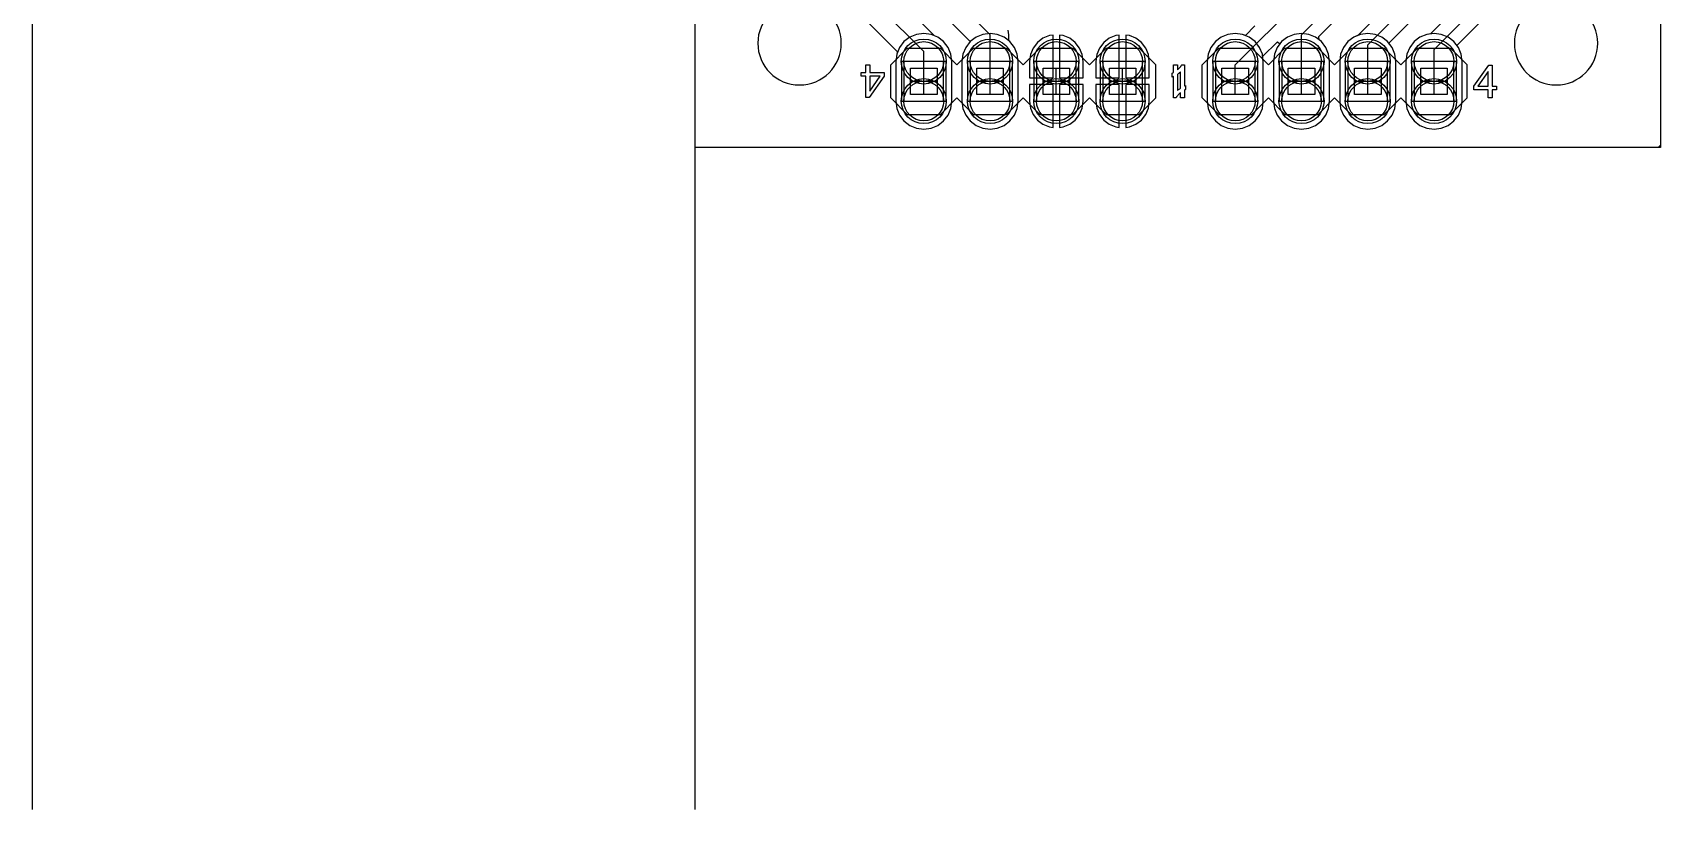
# Model space of a CAD drawing. Extents: x -25.4 to 37.3, y -25.4 to 54.6.
# Drawn here: x -25.4 to 37, y -25.4 to 4.4 of the extents above; entities that cross this region are included whole.
import ezdxf

# ---------------------------------------------------------------- set-up
doc = ezdxf.new("R2010")
doc.units = 0
doc.layers.get('0').update_dxf_attribs({"linetype": 'CONTINUOUS'})
for name, color, linetype in [('gbl', 5, 'CONTINUOUS'), ('gbo', 1, 'CONTINUOUS'), ('gbs', 6, 'CONTINUOUS'), ('gd1', 1, 'CONTINUOUS'), ('gg1', 1, 'CONTINUOUS'), ('gm1', 6, 'CONTINUOUS'), ('gm29', 6, 'CONTINUOUS'), ('gtl', 1, 'CONTINUOUS'), ('gto', 2, 'CONTINUOUS'), ('gts', 1, 'CONTINUOUS')]:
    doc.layers.add(name, color=color, linetype=linetype)

# ---------------------------------------------------------------- blocks, each defined once
blk = doc.blocks.new('D28')
blk.add_lwpolyline([(0.75946, 0.75946), (-0.75946, 0.75946), (-0.75946, -0.75946), (0.75946, -0.75946)], close=True)
for centre in [(0, 0.75946), (0, -0.75946)]:
    blk.add_circle(centre, 0.762)
blk = doc.blocks.new('D61')
blk.add_lwpolyline([(0.86106, 0.75946), (-0.86106, 0.75946), (-0.86106, -0.75946), (0.86106, -0.75946)], close=True)
for centre in [(0, 0.75946), (0, -0.75946)]:
    blk.add_circle(centre, 0.8636)

msp = doc.modelspace()

# ---------------------------------------------------------------- linework, layer by layer
at = {"layer": 'gbl', "color": 5}
for points in [[(-25.400051, -25.400051), (-25.400051, 54.610109)], [(37.000074, 0.0898), (36.910274, 0), (0, 0), (0, 46.000092), (18.500037, 46.000092), (37.000074, 46.000092), (37.000074, 0.0898)], [(6.883414, 8.737617), (11.303023, 4.318009)], [(2.819406, 8.356617), (4.191008, 6.985014), (5.461011, 6.985014), (8.763018, 3.683007)], [(5.16391, 6.267713), (7.761016, 3.670607), (7.723715, 3.580507), (7.687015, 3.302007), (7.687015, 1.778004), (7.723715, 1.499503), (7.831216, 1.240002), (8.002116, 1.017202), (8.225016, 0.846102), (8.484517, 0.738701), (8.763018, 0.702001), (9.041518, 0.738701), (9.301019, 0.846102), (9.523919, 1.017202), (9.694819, 1.240002), (9.80232, 1.499503), (9.83902, 1.778004), (9.83902, 3.302007), (9.80232, 3.580507), (9.694819, 3.840008), (9.523919, 4.062808), (9.301019, 4.233908), (9.174018, 4.286409), (5.968212, 7.492215)], [(6.669013, 7.937516), (10.542221, 4.064308), (10.542121, 4.062808), (10.371221, 3.840008), (10.263721, 3.580507), (10.22702, 3.302007), (10.22702, 1.778004), (10.263721, 1.499503), (10.371221, 1.240002), (10.542121, 1.017202), (10.765022, 0.846102), (11.024522, 0.738701), (11.303023, 0.702001), (11.581523, 0.738701), (11.841024, 0.846102), (12.063924, 1.017202), (12.234824, 1.240002), (12.342325, 1.499503), (12.379025, 1.778004), (12.379025, 3.302007), (12.342325, 3.580507), (12.234824, 3.840008), (12.063924, 4.062808), (12.020324, 4.096208), (12.020324, 4.318009), (11.995924, 4.503709)], [(20.701041, 4.378009), (20.422541, 4.341309), (20.16304, 4.233908), (19.94014, 4.062808), (19.76914, 3.840008), (19.661739, 3.580507), (19.625039, 3.302007), (19.625039, 1.778004), (19.661739, 1.499503), (19.76914, 1.240002), (19.94014, 1.017202), (20.16304, 0.846102), (20.422541, 0.738701), (20.701041, 0.702001), (20.979542, 0.738701), (21.239042, 0.846102), (21.461843, 1.017202), (21.632943, 1.240002), (21.740343, 1.499503), (21.777044, 1.778004), (21.777044, 3.302007), (21.740343, 3.580507), (21.632943, 3.840008), (21.461843, 4.062808), (21.239042, 4.233908), (20.979542, 4.341309), (20.701041, 4.378009)], [(23.241046, 4.378009), (22.962546, 4.341309), (22.703045, 4.233908), (22.480245, 4.062808), (22.309245, 3.840008), (22.201744, 3.580507), (22.165044, 3.302007), (22.165044, 1.778004), (22.201744, 1.499503), (22.309245, 1.240002), (22.480245, 1.017202), (22.703045, 0.846102), (22.962546, 0.738701), (23.241046, 0.702001), (23.519547, 0.738701), (23.779048, 0.846102), (24.001948, 1.017202), (24.172848, 1.240002), (24.280349, 1.499503), (24.317049, 1.778004), (24.317049, 3.302007), (24.280349, 3.580507), (24.172848, 3.840008), (24.001948, 4.062808), (23.779048, 4.233908), (23.519547, 4.341309), (23.241046, 4.378009)], [(25.781052, 4.378009), (25.502551, 4.341309), (25.24305, 4.233908), (25.02015, 4.062808), (24.84915, 3.840008), (24.741749, 3.580507), (24.705049, 3.302007), (24.705049, 1.778004), (24.741749, 1.499503), (24.84915, 1.240002), (25.02015, 1.017202), (25.24305, 0.846102), (25.502551, 0.738701), (25.781052, 0.702001), (26.059552, 0.738701), (26.319053, 0.846102), (26.541853, 1.017202), (26.712953, 1.240002), (26.820354, 1.499503), (26.857054, 1.778004), (26.857054, 3.302007), (26.820354, 3.580507), (26.712953, 3.840008), (26.541853, 4.062808), (26.319053, 4.233908), (26.059552, 4.341309), (25.781052, 4.378009)], [(28.321057, 4.378009), (28.042556, 4.341309), (27.783056, 4.233908), (27.560255, 4.062808), (27.389255, 3.840008), (27.281755, 3.580507), (27.245054, 3.302007), (27.245054, 1.778004), (27.281755, 1.499503), (27.389255, 1.240002), (27.560255, 1.017202), (27.783056, 0.846102), (28.042556, 0.738701), (28.321057, 0.702001), (28.599557, 0.738701), (28.859058, 0.846102), (29.081958, 1.017202), (29.252859, 1.240002), (29.360359, 1.499503), (29.397059, 1.778004), (29.397059, 3.302007), (29.360359, 3.580507), (29.252859, 3.840008), (29.081958, 4.062808), (28.859058, 4.233908), (28.599557, 4.341309), (28.321057, 4.378009)], [(11.303023, 2.540005), (11.303023, 4.318009)], [(13.716027, 4.310109), (13.577827, 4.291909), (13.330627, 4.189508), (13.118426, 4.026608), (12.955526, 3.814408), (12.853226, 3.567207), (12.818226, 3.302007), (12.818226, 2.667005), (13.716027, 2.667005), (13.716027, 4.310109)], [(13.970028, 4.310109), (13.970028, 2.667005), (14.86783, 2.667005), (14.86783, 3.302007), (14.83293, 3.567207), (14.730529, 3.814408), (14.567629, 4.026608), (14.355429, 4.189508), (14.108228, 4.291909), (13.970028, 4.310109)], [(16.256033, 4.310109), (16.117832, 4.291909), (15.870632, 4.189508), (15.658431, 4.026608), (15.495531, 3.814408), (15.393231, 3.567207), (15.358231, 3.302007), (15.358231, 2.667005), (16.256033, 2.667005), (16.256033, 4.310109)], [(16.510033, 4.310109), (16.510033, 2.667005), (17.407835, 2.667005), (17.407835, 3.302007), (17.372935, 3.567207), (17.270535, 3.814408), (17.107634, 4.026608), (16.895434, 4.189508), (16.648233, 4.291909), (16.510033, 4.310109)], [(8.763018, 2.540005), (8.763018, 3.683007)], [(13.716027, 2.413005), (12.818226, 2.413005), (12.818226, 1.778004), (12.853226, 1.512803), (12.955526, 1.265603), (13.118426, 1.053402), (13.330627, 0.890502), (13.577827, 0.788202), (13.716027, 0.769902), (13.716027, 2.413005)], [(14.86783, 2.413005), (13.970028, 2.413005), (13.970028, 0.769902), (14.108228, 0.788202), (14.355429, 0.890502), (14.567629, 1.053402), (14.730529, 1.265603), (14.83293, 1.512803), (14.86783, 1.778004), (14.86783, 2.413005)], [(16.256033, 2.413005), (15.358231, 2.413005), (15.358231, 1.778004), (15.393231, 1.512803), (15.495531, 1.265603), (15.658431, 1.053402), (15.870632, 0.890502), (16.117832, 0.788202), (16.256033, 0.769902), (16.256033, 2.413005)], [(17.407835, 2.413005), (16.510033, 2.413005), (16.510033, 0.769902), (16.648233, 0.788202), (16.895434, 0.890502), (17.107634, 1.053402), (17.270535, 1.265603), (17.372935, 1.512803), (17.407835, 1.778004), (17.407835, 2.413005)]]:
    msp.add_lwpolyline(points, dxfattribs=at)
at = {"layer": 'gbo', "color": 1}
msp.add_lwpolyline([(0, 0), (0, 54.610109)], dxfattribs=at)
at = {"layer": 'gbs', "color": 6}
msp.add_lwpolyline([(0, 0), (0, 54.610109)], dxfattribs=at)
at = {"layer": 'gd1', "color": 1}
for points in [[(0, 0), (0, 54.610109)], [(8.255017, 2.032004), (8.255017, 3.048006), (9.271019, 3.048006), (9.271019, 2.032004), (8.255017, 2.032004)], [(10.795022, 2.032004), (10.795022, 3.048006), (11.811024, 3.048006), (11.811024, 2.032004), (10.795022, 2.032004)], [(13.335027, 2.032004), (13.335027, 3.048006), (14.351029, 3.048006), (14.351029, 2.032004), (13.335027, 2.032004)], [(15.875032, 2.032004), (15.875032, 3.048006), (16.891034, 3.048006), (16.891034, 2.032004), (15.875032, 2.032004)], [(20.19304, 2.032004), (20.19304, 3.048006), (21.209042, 3.048006), (21.209042, 2.032004), (20.19304, 2.032004)], [(22.733045, 2.032004), (22.733045, 3.048006), (23.749047, 3.048006), (23.749047, 2.032004), (22.733045, 2.032004)], [(25.273051, 2.032004), (25.273051, 3.048006), (26.289053, 3.048006), (26.289053, 2.032004), (25.273051, 2.032004)], [(27.813056, 2.032004), (27.813056, 3.048006), (28.829058, 3.048006), (28.829058, 2.032004), (27.813056, 2.032004)]]:
    msp.add_lwpolyline(points, dxfattribs=at)
at = {"layer": 'gg1', "color": 1}
for points in [[(0, 0), (0, 54.610109)], [(8.255017, 2.540005), (9.271019, 2.540005)], [(8.763018, 2.032004), (8.763018, 3.048006)], [(10.795022, 2.540005), (11.811024, 2.540005)], [(11.303023, 2.032004), (11.303023, 3.048006)], [(13.335027, 2.540005), (14.351029, 2.540005)], [(13.843028, 2.032004), (13.843028, 3.048006)], [(15.875032, 2.540005), (16.891034, 2.540005)], [(16.383033, 2.032004), (16.383033, 3.048006)], [(20.19304, 2.540005), (21.209042, 2.540005)], [(20.701041, 2.032004), (20.701041, 3.048006)], [(22.733045, 2.540005), (23.749047, 2.540005)], [(23.241046, 2.032004), (23.241046, 3.048006)], [(25.273051, 2.540005), (26.289053, 2.540005)], [(25.781052, 2.032004), (25.781052, 3.048006)], [(27.813056, 2.540005), (28.829058, 2.540005)], [(28.321057, 2.032004), (28.321057, 3.048006)]]:
    msp.add_lwpolyline(points, dxfattribs=at)
at = {"layer": 'gm1', "color": 6}
for points in [[(0, 0), (0, 54.610109)], [(0, -25.400051), (0, 54.610109)]]:
    msp.add_lwpolyline(points, dxfattribs=at)
at = {"layer": 'gm29', "color": 6}
msp.add_lwpolyline([(-25.400051, -25.400051), (-25.400051, 54.610109)], dxfattribs=at)
for points in [[(5.600211, 4.000008), (5.600211, 4.000008), (5.600211, 4.000008, 1), (2.399805, 4.000008), (2.399805, 4.000008), (2.399805, 4.000008, 1), (5.600211, 4.000008), (5.600211, 4.000008)], [(34.600269, 4.000008), (34.600269, 4.000008), (34.600269, 4.000008, 1), (31.399863, 4.000008), (31.399863, 4.000008), (31.399863, 4.000008, 1), (34.600269, 4.000008), (34.600269, 4.000008)]]:
    msp.add_lwpolyline(points, format="xyb", dxfattribs=at)
at = {"layer": 'gtl', "color": 1}
for points in [[(-25.400051, -25.400051), (-25.400051, 54.610109)], [(37.000074, 0), (37.000074, 0), (0, 0), (0, 45.873092), (0.127, 46.000092), (37.000074, 46.000092), (37.000074, 0)], [(23.241046, 2.540005), (23.241046, 4.318009), (26.768154, 7.845116), (26.768154, 9.424619)], [(25.781052, 3.937008), (27.305055, 5.461011), (28.575057, 5.461011), (31.340163, 8.226116), (31.340163, 9.424619)], [(20.701041, 2.540005), (20.701041, 3.175006), (25.498151, 7.972116)], [(28.653857, 4.82921), (28.184656, 4.360109), (28.042556, 4.341309), (27.783056, 4.233908), (27.560255, 4.062808), (27.389255, 3.840008), (27.281755, 3.580507), (27.245054, 3.302007), (27.245054, 1.778004), (27.281755, 1.499503), (27.389255, 1.240002), (27.560255, 1.017202), (27.783056, 0.846102), (28.042556, 0.738701), (28.321057, 0.702001), (28.599557, 0.738701), (28.859058, 0.846102), (29.081958, 1.017202), (29.252859, 1.240002), (29.360359, 1.499503), (29.397059, 1.778004), (29.397059, 3.302007), (29.360359, 3.580507), (29.252859, 3.840008), (29.199358, 3.909808), (32.913966, 7.624415)], [(28.321057, 3.763908), (32.610165, 8.053016)], [(21.456443, 4.662909), (21.089342, 4.295809), (20.979542, 4.341309), (20.701041, 4.378009), (20.422541, 4.341309), (20.16304, 4.233908), (19.94014, 4.062808), (19.76914, 3.840008), (19.661739, 3.580507), (19.625039, 3.302007), (19.625039, 1.778004), (19.661739, 1.499503), (19.76914, 1.240002), (19.94014, 1.017202), (20.16304, 0.846102), (20.422541, 0.738701), (20.701041, 0.702001), (20.979542, 0.738701), (21.239042, 0.846102), (21.461843, 1.017202), (21.632943, 1.240002), (21.740343, 1.499503), (21.777044, 1.778004), (21.777044, 3.302007), (21.751844, 3.493307), (22.315945, 4.057408), (22.411645, 3.973408), (22.309245, 3.840008), (22.201744, 3.580507), (22.165044, 3.302007), (22.165044, 1.778004), (22.201744, 1.499503), (22.309245, 1.240002), (22.480245, 1.017202), (22.703045, 0.846102), (22.962546, 0.738701), (23.241046, 0.702001), (23.519547, 0.738701), (23.779048, 0.846102), (24.001948, 1.017202), (24.172848, 1.240002), (24.280349, 1.499503), (24.317049, 1.778004), (24.317049, 3.302007), (24.280349, 3.580507), (24.172848, 3.840008), (24.001948, 4.062808), (23.917848, 4.127308), (23.909548, 4.254009), (27.005654, 7.350115)], [(26.938754, 5.827312), (25.417751, 4.306209), (25.24305, 4.233908), (25.02015, 4.062808), (24.84915, 3.840008), (24.741749, 3.580507), (24.705049, 3.302007), (24.705049, 1.778004), (24.741749, 1.499503), (24.84915, 1.240002), (25.02015, 1.017202), (25.24305, 0.846102), (25.502551, 0.738701), (25.781052, 0.702001), (26.059552, 0.738701), (26.319053, 0.846102), (26.541853, 1.017202), (26.712953, 1.240002), (26.820354, 1.499503), (26.857054, 1.778004), (26.857054, 3.302007), (26.820354, 3.580507), (26.712953, 3.840008), (26.584253, 4.007708), (27.519555, 4.94301)], [(8.763018, 4.378009), (8.484517, 4.341309), (8.225016, 4.233908), (8.002116, 4.062808), (7.831216, 3.840008), (7.723715, 3.580507), (7.687015, 3.302007), (7.687015, 1.778004), (7.723715, 1.499503), (7.831216, 1.240002), (8.002116, 1.017202), (8.225016, 0.846102), (8.484517, 0.738701), (8.763018, 0.702001), (9.041518, 0.738701), (9.301019, 0.846102), (9.523919, 1.017202), (9.694819, 1.240002), (9.80232, 1.499503), (9.83902, 1.778004), (9.83902, 3.302007), (9.80232, 3.580507), (9.694819, 3.840008), (9.523919, 4.062808), (9.301019, 4.233908), (9.041518, 4.341309), (8.763018, 4.378009)], [(11.303023, 4.378009), (11.024522, 4.341309), (10.765022, 4.233908), (10.542121, 4.062808), (10.371221, 3.840008), (10.263721, 3.580507), (10.22702, 3.302007), (10.22702, 1.778004), (10.263721, 1.499503), (10.371221, 1.240002), (10.542121, 1.017202), (10.765022, 0.846102), (11.024522, 0.738701), (11.303023, 0.702001), (11.581523, 0.738701), (11.841024, 0.846102), (12.063924, 1.017202), (12.234824, 1.240002), (12.342325, 1.499503), (12.379025, 1.778004), (12.379025, 3.302007), (12.342325, 3.580507), (12.234824, 3.840008), (12.063924, 4.062808), (11.841024, 4.233908), (11.581523, 4.341309), (11.303023, 4.378009)], [(13.716027, 4.310109), (13.577827, 4.291909), (13.330627, 4.189508), (13.118426, 4.026608), (12.955526, 3.814408), (12.853226, 3.567207), (12.818226, 3.302007), (12.818226, 2.667005), (13.716027, 2.667005), (13.716027, 4.310109)], [(13.970028, 4.310109), (13.970028, 2.667005), (14.86783, 2.667005), (14.86783, 3.302007), (14.83293, 3.567207), (14.730529, 3.814408), (14.567629, 4.026608), (14.355429, 4.189508), (14.108228, 4.291909), (13.970028, 4.310109)], [(16.256033, 4.310109), (16.117832, 4.291909), (15.870632, 4.189508), (15.658431, 4.026608), (15.495531, 3.814408), (15.393231, 3.567207), (15.358231, 3.302007), (15.358231, 2.667005), (16.256033, 2.667005), (16.256033, 4.310109)], [(16.510033, 4.310109), (16.510033, 2.667005), (17.407835, 2.667005), (17.407835, 3.302007), (17.372935, 3.567207), (17.270535, 3.814408), (17.107634, 4.026608), (16.895434, 4.189508), (16.648233, 4.291909), (16.510033, 4.310109)], [(25.781052, 2.540005), (25.781052, 3.937008)], [(28.321057, 2.540005), (28.321057, 3.763908)], [(13.716027, 2.413005), (12.818226, 2.413005), (12.818226, 1.778004), (12.853226, 1.512803), (12.955526, 1.265603), (13.118426, 1.053402), (13.330627, 0.890502), (13.577827, 0.788202), (13.716027, 0.769902), (13.716027, 2.413005)], [(14.86783, 2.413005), (13.970028, 2.413005), (13.970028, 0.769902), (14.108228, 0.788202), (14.355429, 0.890502), (14.567629, 1.053402), (14.730529, 1.265603), (14.83293, 1.512803), (14.86783, 1.778004), (14.86783, 2.413005)], [(16.256033, 2.413005), (15.358231, 2.413005), (15.358231, 1.778004), (15.393231, 1.512803), (15.495531, 1.265603), (15.658431, 1.053402), (15.870632, 0.890502), (16.117832, 0.788202), (16.256033, 0.769902), (16.256033, 2.413005)], [(17.407835, 2.413005), (16.510033, 2.413005), (16.510033, 0.769902), (16.648233, 0.788202), (16.895434, 0.890502), (17.107634, 1.053402), (17.270535, 1.265603), (17.372935, 1.512803), (17.407835, 1.778004), (17.407835, 2.413005)]]:
    msp.add_lwpolyline(points, dxfattribs=at)
at = {"layer": 'gto', "color": 2}
for points in [[(-25.400051, -25.400051), (-25.400051, 54.610109)], [(7.493015, 3.175006), (8.128016, 3.810008)], [(8.128016, 3.810008), (9.398019, 3.810008), (10.03302, 3.175006)], [(10.03302, 3.175006), (10.668021, 3.810008)], [(10.668021, 3.810008), (11.938024, 3.810008)], [(11.938024, 3.810008), (12.573025, 3.175006)], [(12.573025, 3.175006), (13.208026, 3.810008)], [(13.208026, 3.810008), (14.478029, 3.810008)], [(14.478029, 3.810008), (15.11303, 3.175006)], [(15.11303, 3.175006), (15.748031, 3.810008)], [(15.748031, 3.810008), (17.018034, 3.810008), (17.653035, 3.175006)], [(19.431039, 1.905004), (19.431039, 3.175006), (20.06604, 3.810008)], [(20.06604, 3.810008), (21.336043, 3.810008), (21.971044, 3.175006)], [(21.971044, 3.175006), (22.606045, 3.810008), (23.876048, 3.810008), (24.511049, 3.175006)], [(24.511049, 3.175006), (25.14605, 3.810008), (26.416053, 3.810008), (27.051054, 3.175006)], [(27.051054, 3.175006), (27.686055, 3.810008)], [(27.686055, 3.810008), (28.956058, 3.810008), (29.591059, 3.175006)], [(6.691713, 2.873506), (7.239014, 2.873506), (7.239014, 2.731405), (6.662913, 1.915304), (6.536213, 1.915304), (6.536213, 2.731405), (6.365313, 2.731405), (6.365313, 2.873506), (6.536213, 2.873506), (6.536213, 3.175006), (6.691713, 3.175006), (6.691713, 2.873506)], [(7.493015, 1.905004), (7.493015, 3.175006)], [(17.018034, 1.270003), (17.653035, 1.905004), (17.653035, 3.175006)], [(18.486837, 2.979706), (18.512737, 3.001506), (18.514637, 3.003406), (18.516537, 3.005306), (18.528037, 3.016806), (18.545337, 3.034106), (18.566437, 3.055206), (18.589537, 3.082106), (18.612537, 3.110906), (18.633637, 3.141606), (18.650937, 3.172406), (18.752738, 3.172406), (18.752738, 2.357005), (18.769138, 2.364705), (18.796038, 2.376205), (18.796038, 2.224504), (18.794138, 2.224504), (18.790238, 2.222604), (18.782638, 2.218704), (18.774938, 2.213004), (18.763438, 2.207204), (18.752738, 2.202604), (18.752738, 1.905004), (18.597237, 1.905004), (18.597237, 2.100304), (18.571337, 2.078504), (18.569437, 2.076604), (18.567537, 2.074704), (18.556037, 2.063204), (18.538737, 2.045904), (18.517637, 2.024804), (18.494537, 1.997904), (18.471537, 1.969104), (18.450437, 1.938404), (18.433137, 1.907604), (18.331337, 1.907604), (18.331337, 2.723005), (18.314937, 2.715305), (18.288037, 2.703805), (18.288037, 2.855506), (18.289937, 2.855506), (18.293837, 2.857406), (18.301437, 2.861306), (18.309137, 2.867006), (18.320637, 2.872806), (18.331337, 2.877406), (18.331337, 3.175006), (18.486837, 3.175006), (18.486837, 2.979706)], [(29.591059, 1.905004), (29.591059, 3.175006)], [(30.547861, 2.348605), (30.718761, 2.348605), (30.718761, 2.206504), (30.547861, 2.206504), (30.547861, 1.905004), (30.392361, 1.905004), (30.392361, 2.206504), (29.84506, 2.206504), (29.84506, 2.348605), (30.421161, 3.164706), (30.547861, 3.164706), (30.547861, 2.348605)], [(7.087314, 2.731405), (6.691713, 2.731405), (6.691713, 2.166904), (7.087314, 2.731405)], [(18.597237, 2.892006), (18.595237, 2.890106), (18.587637, 2.882406), (18.574137, 2.872806), (18.556837, 2.859406), (18.535737, 2.842106), (18.510737, 2.824806), (18.486837, 2.807306), (18.486837, 2.188004), (18.488837, 2.189904), (18.496437, 2.197604), (18.509937, 2.207204), (18.527237, 2.220604), (18.548337, 2.237904), (18.573237, 2.255205), (18.597237, 2.272705), (18.597237, 2.892006)], [(30.392361, 2.913106), (29.99676, 2.348605), (30.392361, 2.348605), (30.392361, 2.913106)], [(7.493015, 1.905004), (8.128016, 1.270003), (9.398019, 1.270003)], [(9.398019, 1.270003), (10.03302, 1.905004)], [(10.03302, 1.905004), (10.668021, 1.270003), (11.938024, 1.270003), (12.573025, 1.905004)], [(12.573025, 1.905004), (13.208026, 1.270003), (14.478029, 1.270003), (15.11303, 1.905004)], [(15.11303, 1.905004), (15.748031, 1.270003), (17.018034, 1.270003)], [(19.431039, 1.905004), (20.06604, 1.270003), (21.336043, 1.270003)], [(21.336043, 1.270003), (21.971044, 1.905004)], [(21.971044, 1.905004), (22.606045, 1.270003)], [(23.876048, 1.270003), (24.511049, 1.905004)], [(24.511049, 1.905004), (25.14605, 1.270003)], [(26.416053, 1.270003), (27.051054, 1.905004)], [(27.051054, 1.905004), (27.686055, 1.270003), (28.956058, 1.270003)], [(28.956058, 1.270003), (29.591059, 1.905004)], [(22.606045, 1.270003), (23.876048, 1.270003)], [(25.14605, 1.270003), (26.416053, 1.270003)]]:
    msp.add_lwpolyline(points, dxfattribs=at)
at = {"layer": 'gts', "color": 1}
msp.add_lwpolyline([(0, 0), (0, 54.610109)], dxfattribs=at)

# ---------------------------------------------------------------- block references
at = {"layer": 'gbl'}
for p in [(8.763018, 2.540005), (11.303023, 2.540005), (13.843028, 2.540005), (16.383033, 2.540005), (20.701041, 2.540005), (23.241046, 2.540005), (25.781052, 2.540005), (28.321057, 2.540005)]:
    msp.add_blockref('D28', p, dxfattribs=at)
at = {"layer": 'gbs'}
for p in [(8.763018, 2.540005), (11.303023, 2.540005), (13.843028, 2.540005), (16.383033, 2.540005), (20.701041, 2.540005), (23.241046, 2.540005), (25.781052, 2.540005), (28.321057, 2.540005)]:
    msp.add_blockref('D61', p, dxfattribs=at)
at = {"layer": 'gtl'}
for p in [(8.763018, 2.540005), (11.303023, 2.540005), (13.843028, 2.540005), (16.383033, 2.540005), (20.701041, 2.540005), (23.241046, 2.540005), (25.781052, 2.540005), (28.321057, 2.540005)]:
    msp.add_blockref('D28', p, dxfattribs=at)
at = {"layer": 'gts'}
for p in [(8.763018, 2.540005), (11.303023, 2.540005), (13.843028, 2.540005), (16.383033, 2.540005), (20.701041, 2.540005), (23.241046, 2.540005), (25.781052, 2.540005), (28.321057, 2.540005)]:
    msp.add_blockref('D61', p, dxfattribs=at)

doc.saveas('drawing.dxf')
